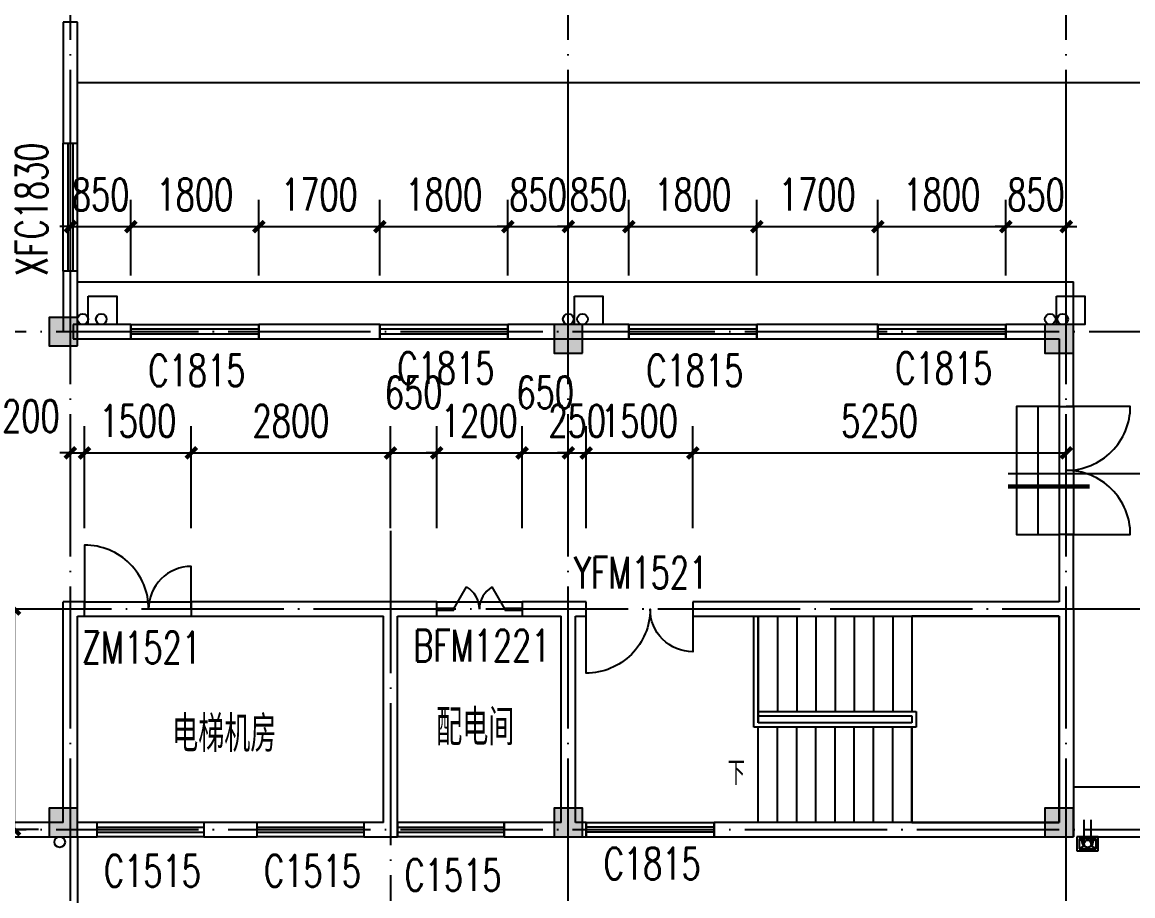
# Model space of a CAD drawing. Extents: x -4747 to 1060961, y -766984 to 396631.
# Drawn here: x 498868 to 514480, y -135358 to -123078 of the extents above; entities that cross this region are included whole.
import ezdxf

# ---------------------------------------------------------------- set-up
doc = ezdxf.new("R2010")
doc.units = 0
doc.header["$LTSCALE"] = 1000
doc.header["$MEASUREMENT"] = 0
doc.linetypes.add('DOTE', pattern=[2.42, 2, -0.2, 0.02, -0.2])
doc.layers.get('0').update_dxf_attribs({"linetype": 'CONTINUOUS'})
doc.layers.get('DEFPOINTS').update_dxf_attribs({"linetype": 'CONTINUOUS'})
for name, color, linetype in [('DIM_IDEN', 3, 'CONTINUOUS'), ('DIM_SYMB', 3, 'CONTINUOUS'), ('DOTE', 1, 'DOTE'), ('PUB_DIM', 3, 'CONTINUOUS'), ('PUB_TEXT', 7, 'CONTINUOUS'), ('STAIR', 2, 'CONTINUOUS'), ('WALL', 6, 'CONTINUOUS'), ('WINDOW', 4, 'CONTINUOUS'), ('WINDOW_TEXT', 7, 'CONTINUOUS'), ('屋面', 4, 'CONTINUOUS'), ('柱', 2, 'CONTINUOUS'), ('雨水管', 2, 'CONTINUOUS')]:
    doc.layers.add(name, color=color, linetype=linetype)
doc.styles.add('_TCH_DIM', font='SIMPLEX', dxfattribs={"bigfont": 'GBCBIG'})
doc.styles.add('_TCH_WINDOW', font='SIMPLEX', dxfattribs={"height": 3.5, "bigfont": 'GBCBIG'})
doc.styles.add('DIM_FONT', font='SIMPLEX', dxfattribs={"width": 0.7, "bigfont": 'GBCBIG'})
doc.styles.get("Standard").update_dxf_attribs({"font": 'gbenor.shx', "bigfont": 'gbcbig.shx'})
doc.dimstyles.new('DIMN150', dxfattribs={"dimscale": 1.5, "dimtxt": 300, "dimasz": 100, "dimexe": 250, "dimexo": 300, "dimgap": 150, "dimtad": 1, "dimdec": 0, "dimzin": 0, "dimtxsty": 'DIM_FONT', "dimblk": 'ARCHTICK', "dimcen": 0.09, "dimclrt": 7, "dimazin": 3, "dimtfac": 1, "dimtdec": 0, "dimtix": 1, "dimtmove": 0, "dimatfit": 3, "dimtolj": 1, "dimtzin": 0})

# ---------------------------------------------------------------- blocks, each defined once
blk = doc.blocks.new('A$C53222BD9')
at = {"layer": 'PUB_TEXT'}
for p, q in [((100, 100), (100, 440)), ((200, 100), (200, 440)), ((0, 200), (0, 0)), ((300, 200), (0, 200)), ((270, 170), (30, 170)), ((30, 170), (30, 30)), ((30, 170), (107, 125)), ((193, 125), (270, 170)), ((270, 30), (270, 170)), ((300, 0), (300, 200)), ((0, 0), (300, 0)), ((30, 30), (107, 75)), ((30, 30), (270, 30)), ((193, 75), (270, 30))]:
    blk.add_line(p, q, dxfattribs=at)
blk.add_circle((150, 100), 50, dxfattribs=at)
blk = doc.blocks.new('A$C4F142EB0')
at = {"layer": '柱'}
h = blk.add_hatch(color=256, dxfattribs=at)
h.paths.add_polyline_path([(21200, 41800), (21200, 42200), (20800, 42200), (20800, 41800)])
h.paths.add_polyline_path([(14300, 41800), (14300, 42200), (13900, 42200), (13900, 41800)])
h.paths.add_polyline_path([(7200, 41800), (7200, 42200), (6800, 42200), (6800, 41800)])
h.paths.add_polyline_path([(400, 41800), (400, 42200), (0, 42200), (0, 41800)])
h.paths.add_polyline_path([(21200, 34900), (21200, 35300), (20800, 35300), (20800, 34900)])
h.paths.add_polyline_path([(14300, 34900), (14300, 35300), (13900, 35300), (13900, 34900)])
h.paths.add_polyline_path([(7200, 34900), (7200, 35300), (6800, 35300), (6800, 34900)])
h.paths.add_polyline_path([(400, 34900), (400, 35300), (0, 35300), (0, 34900)])
h.paths.add_polyline_path([(21200, 27900), (21200, 28300), (20800, 28300), (20800, 27900)])
h.paths.add_polyline_path([(14300, 27900), (14300, 28300), (13900, 28300), (13900, 27900)])
h.paths.add_polyline_path([(7200, 27900), (7200, 28300), (6800, 28300), (6800, 27900)])
h.paths.add_polyline_path([(400, 27900), (400, 28300), (0, 28300), (0, 27900)])
h.paths.add_polyline_path([(21200, 20900), (21200, 21300), (20800, 21300), (20800, 20900)])
h.paths.add_polyline_path([(14300, 20900), (14300, 21300), (13900, 21300), (13900, 20900)])
h.paths.add_polyline_path([(7200, 20800), (7200, 21200), (6800, 21200), (6800, 20800)])
h.paths.add_polyline_path([(400, 20800), (400, 21200), (0, 21200), (0, 20800)])
h.paths.add_polyline_path([(7200, 18000), (7200, 18400), (6800, 18400), (6800, 18000)])
h.paths.add_polyline_path([(400, 18000), (400, 18400), (0, 18400), (0, 18000)])
h.paths.add_polyline_path([(21200, 13900), (21200, 14300), (20800, 14300), (20800, 13900)])
h.paths.add_polyline_path([(14300, 13900), (14300, 14300), (13900, 14300), (13900, 13900)])
h.paths.add_polyline_path([(7200, 13800), (7200, 14200), (6800, 14200), (6800, 13800)])
h.paths.add_polyline_path([(400, 13900), (400, 14300), (0, 14300), (0, 13900)])
h.paths.add_polyline_path([(35200, 6800), (35200, 7200), (34800, 7200), (34800, 6800)])
h.paths.add_polyline_path([(28300, 6800), (28300, 7200), (27900, 7200), (27900, 6800)])
h.paths.add_polyline_path([(21200, 6900), (21200, 7300), (20800, 7300), (20800, 6900)])
h.paths.add_polyline_path([(14300, 6900), (14300, 7300), (13900, 7300), (13900, 6900)])
h.paths.add_polyline_path([(7200, 6900), (7200, 7300), (6800, 7300), (6800, 6900)])
h.paths.add_polyline_path([(400, 6900), (400, 7300), (0, 7300), (0, 6900)])
h.paths.add_polyline_path([(35200, 0), (35200, 400), (34800, 400), (34800, 0)])
h.paths.add_polyline_path([(28300, 0), (28300, 400), (27900, 400), (27900, 0)])
h.paths.add_polyline_path([(21200, 0), (21200, 400), (20800, 400), (20800, 0)])
h.paths.add_polyline_path([(14300, 0), (14300, 400), (13900, 400), (13900, 0)])
h.paths.add_polyline_path([(7200, 0), (7200, 400), (6800, 400), (6800, 0)])
h.paths.add_polyline_path([(400, 0), (400, 400), (0, 400), (0, 0)])
for points in [[(21200, 6900), (21200, 7300), (20800, 7300), (20800, 6900)], [(28300, 6800), (28300, 7200), (27900, 7200), (27900, 6800)], [(35200, 6800), (35200, 7200), (34800, 7200), (34800, 6800)], [(21200, 0), (21200, 400), (20800, 400), (20800, 0)], [(28300, 0), (28300, 400), (27900, 400), (27900, 0)], [(35200, 0), (35200, 400), (34800, 400), (34800, 0)]]:
    blk.add_lwpolyline(points, close=True, dxfattribs=at)
blk = doc.blocks.new('_ARCHTICK')
at = {"color": 0, "linetype": 'BYBLOCK', "const_width": 0.4}
blk.add_lwpolyline([(-0.5, -0.5), (0.5, 0.5)], dxfattribs=at)
blk = doc.blocks.new('*D910')
at = {"layer": 'DEFPOINTS', "color": 0}
for p in [(500395, -125952), (499545, -127088), (500395, -127088)]:
    blk.add_point(p, dxfattribs=at)
at = {"layer": 'PUB_DIM', "color": 0}
for p, q in [((499545, -126638), (499545, -125577)), ((500395, -126638), (500395, -125577)), ((499545, -125952), (499395, -125952)), ((499545, -125952), (500395, -125952)), ((500395, -125952), (500545, -125952))]:
    blk.add_line(p, q, dxfattribs=at)
at = {"layer": 'PUB_DIM', "color": 0, "xscale": 150, "yscale": 150, "zscale": 150}
blk.add_blockref('_ARCHTICK', (499545, -125952), dxfattribs=at)
at = {"layer": 'PUB_DIM', "color": 0, "xscale": 150, "yscale": 150, "zscale": 150, "rotation": 180}
blk.add_blockref('_ARCHTICK', (500395, -125952), dxfattribs=at)
at = {"layer": 'PUB_DIM', "color": 7, "insert": (499970, -125502), "char_height": 450, "attachment_point": 5, "style": 'DIM_FONT'}
blk.add_mtext('\\A1;850', dxfattribs=at)
blk = doc.blocks.new('*D911')
at = {"layer": 'DEFPOINTS', "color": 0}
for p in [(502195, -125952), (500395, -127088), (502195, -127088)]:
    blk.add_point(p, dxfattribs=at)
at = {"layer": 'PUB_DIM', "color": 0}
for p, q in [((500395, -126638), (500395, -125577)), ((502195, -126638), (502195, -125577)), ((500395, -125952), (502195, -125952))]:
    blk.add_line(p, q, dxfattribs=at)
at = {"layer": 'PUB_DIM', "color": 0, "xscale": 150, "yscale": 150, "zscale": 150, "rotation": 180}
blk.add_blockref('_ARCHTICK', (500395, -125952), dxfattribs=at)
at = {"layer": 'PUB_DIM', "color": 0, "xscale": 150, "yscale": 150, "zscale": 150}
blk.add_blockref('_ARCHTICK', (502195, -125952), dxfattribs=at)
at = {"layer": 'PUB_DIM', "color": 7, "insert": (501295, -125502), "char_height": 450, "attachment_point": 5, "style": 'DIM_FONT'}
blk.add_mtext('\\A1;1800', dxfattribs=at)
blk = doc.blocks.new('*D912')
at = {"layer": 'DEFPOINTS', "color": 0}
for p in [(503895, -125952), (502195, -127088), (503895, -127088)]:
    blk.add_point(p, dxfattribs=at)
at = {"layer": 'PUB_DIM', "color": 0}
for p, q in [((502195, -126638), (502195, -125577)), ((503895, -126638), (503895, -125577)), ((502195, -125952), (503895, -125952))]:
    blk.add_line(p, q, dxfattribs=at)
at = {"layer": 'PUB_DIM', "color": 0, "xscale": 150, "yscale": 150, "zscale": 150, "rotation": 180}
blk.add_blockref('_ARCHTICK', (502195, -125952), dxfattribs=at)
at = {"layer": 'PUB_DIM', "color": 0, "xscale": 150, "yscale": 150, "zscale": 150}
blk.add_blockref('_ARCHTICK', (503895, -125952), dxfattribs=at)
at = {"layer": 'PUB_DIM', "color": 7, "insert": (503045, -125502), "char_height": 450, "attachment_point": 5, "style": 'DIM_FONT'}
blk.add_mtext('\\A1;1700', dxfattribs=at)
blk = doc.blocks.new('*D913')
at = {"layer": 'DEFPOINTS', "color": 0}
for p in [(505695, -125952), (503895, -127088), (505695, -127088)]:
    blk.add_point(p, dxfattribs=at)
at = {"layer": 'PUB_DIM', "color": 0}
for p, q in [((503895, -126638), (503895, -125577)), ((505695, -126638), (505695, -125577)), ((503895, -125952), (505695, -125952))]:
    blk.add_line(p, q, dxfattribs=at)
at = {"layer": 'PUB_DIM', "color": 0, "xscale": 150, "yscale": 150, "zscale": 150, "rotation": 180}
blk.add_blockref('_ARCHTICK', (503895, -125952), dxfattribs=at)
at = {"layer": 'PUB_DIM', "color": 0, "xscale": 150, "yscale": 150, "zscale": 150}
blk.add_blockref('_ARCHTICK', (505695, -125952), dxfattribs=at)
at = {"layer": 'PUB_DIM', "color": 7, "insert": (504795, -125502), "char_height": 450, "attachment_point": 5, "style": 'DIM_FONT'}
blk.add_mtext('\\A1;1800', dxfattribs=at)
blk = doc.blocks.new('*D914')
at = {"layer": 'DEFPOINTS', "color": 0}
for p in [(506545, -125952), (505695, -127088), (506545, -127088)]:
    blk.add_point(p, dxfattribs=at)
at = {"layer": 'PUB_DIM', "color": 0}
for p, q in [((505695, -126638), (505695, -125577)), ((506545, -126638), (506545, -125577)), ((505695, -125952), (505545, -125952)), ((505695, -125952), (506545, -125952)), ((506545, -125952), (506695, -125952))]:
    blk.add_line(p, q, dxfattribs=at)
at = {"layer": 'PUB_DIM', "color": 0, "xscale": 150, "yscale": 150, "zscale": 150}
blk.add_blockref('_ARCHTICK', (505695, -125952), dxfattribs=at)
at = {"layer": 'PUB_DIM', "color": 0, "xscale": 150, "yscale": 150, "zscale": 150, "rotation": 180}
blk.add_blockref('_ARCHTICK', (506545, -125952), dxfattribs=at)
at = {"layer": 'PUB_DIM', "color": 7, "insert": (506120, -125502), "char_height": 450, "attachment_point": 5, "style": 'DIM_FONT'}
blk.add_mtext('\\A1;850', dxfattribs=at)
blk = doc.blocks.new('*D915')
at = {"layer": 'DEFPOINTS', "color": 0}
for p in [(507395, -125952), (506545, -127088), (507395, -127088)]:
    blk.add_point(p, dxfattribs=at)
at = {"layer": 'PUB_DIM', "color": 0}
for p, q in [((506545, -126638), (506545, -125577)), ((507395, -126638), (507395, -125577)), ((506545, -125952), (506395, -125952)), ((506545, -125952), (507395, -125952)), ((507395, -125952), (507545, -125952))]:
    blk.add_line(p, q, dxfattribs=at)
at = {"layer": 'PUB_DIM', "color": 0, "xscale": 150, "yscale": 150, "zscale": 150}
blk.add_blockref('_ARCHTICK', (506545, -125952), dxfattribs=at)
at = {"layer": 'PUB_DIM', "color": 0, "xscale": 150, "yscale": 150, "zscale": 150, "rotation": 180}
blk.add_blockref('_ARCHTICK', (507395, -125952), dxfattribs=at)
at = {"layer": 'PUB_DIM', "color": 7, "insert": (506970, -125502), "char_height": 450, "attachment_point": 5, "style": 'DIM_FONT'}
blk.add_mtext('\\A1;850', dxfattribs=at)
blk = doc.blocks.new('*D916')
at = {"layer": 'DEFPOINTS', "color": 0}
for p in [(509195, -125952), (507395, -127088), (509195, -127088)]:
    blk.add_point(p, dxfattribs=at)
at = {"layer": 'PUB_DIM', "color": 0}
for p, q in [((507395, -126638), (507395, -125577)), ((509195, -126638), (509195, -125577)), ((507395, -125952), (509195, -125952))]:
    blk.add_line(p, q, dxfattribs=at)
at = {"layer": 'PUB_DIM', "color": 0, "xscale": 150, "yscale": 150, "zscale": 150, "rotation": 180}
blk.add_blockref('_ARCHTICK', (507395, -125952), dxfattribs=at)
at = {"layer": 'PUB_DIM', "color": 0, "xscale": 150, "yscale": 150, "zscale": 150}
blk.add_blockref('_ARCHTICK', (509195, -125952), dxfattribs=at)
at = {"layer": 'PUB_DIM', "color": 7, "insert": (508295, -125502), "char_height": 450, "attachment_point": 5, "style": 'DIM_FONT'}
blk.add_mtext('\\A1;1800', dxfattribs=at)
blk = doc.blocks.new('*D917')
at = {"layer": 'DEFPOINTS', "color": 0}
for p in [(510895, -125952), (509195, -127088), (510895, -127088)]:
    blk.add_point(p, dxfattribs=at)
at = {"layer": 'PUB_DIM', "color": 0}
for p, q in [((509195, -126638), (509195, -125577)), ((510895, -126638), (510895, -125577)), ((509195, -125952), (510895, -125952))]:
    blk.add_line(p, q, dxfattribs=at)
at = {"layer": 'PUB_DIM', "color": 0, "xscale": 150, "yscale": 150, "zscale": 150, "rotation": 180}
blk.add_blockref('_ARCHTICK', (509195, -125952), dxfattribs=at)
at = {"layer": 'PUB_DIM', "color": 0, "xscale": 150, "yscale": 150, "zscale": 150}
blk.add_blockref('_ARCHTICK', (510895, -125952), dxfattribs=at)
at = {"layer": 'PUB_DIM', "color": 7, "insert": (510045, -125502), "char_height": 450, "attachment_point": 5, "style": 'DIM_FONT'}
blk.add_mtext('\\A1;1700', dxfattribs=at)
blk = doc.blocks.new('*D918')
at = {"layer": 'DEFPOINTS', "color": 0}
for p in [(512695, -125952), (510895, -127088), (512695, -127088)]:
    blk.add_point(p, dxfattribs=at)
at = {"layer": 'PUB_DIM', "color": 0}
for p, q in [((510895, -126638), (510895, -125577)), ((512695, -126638), (512695, -125577)), ((510895, -125952), (512695, -125952))]:
    blk.add_line(p, q, dxfattribs=at)
at = {"layer": 'PUB_DIM', "color": 0, "xscale": 150, "yscale": 150, "zscale": 150, "rotation": 180}
blk.add_blockref('_ARCHTICK', (510895, -125952), dxfattribs=at)
at = {"layer": 'PUB_DIM', "color": 0, "xscale": 150, "yscale": 150, "zscale": 150}
blk.add_blockref('_ARCHTICK', (512695, -125952), dxfattribs=at)
at = {"layer": 'PUB_DIM', "color": 7, "insert": (511795, -125502), "char_height": 450, "attachment_point": 5, "style": 'DIM_FONT'}
blk.add_mtext('\\A1;1800', dxfattribs=at)
blk = doc.blocks.new('*D919')
at = {"layer": 'DEFPOINTS', "color": 0}
for p in [(513545, -125952), (512695, -127088), (513545, -127088)]:
    blk.add_point(p, dxfattribs=at)
at = {"layer": 'PUB_DIM', "color": 0}
for p, q in [((512695, -126638), (512695, -125577)), ((513545, -126638), (513545, -125577)), ((512695, -125952), (512545, -125952)), ((512695, -125952), (513545, -125952)), ((513545, -125952), (513695, -125952))]:
    blk.add_line(p, q, dxfattribs=at)
at = {"layer": 'PUB_DIM', "color": 0, "xscale": 150, "yscale": 150, "zscale": 150}
blk.add_blockref('_ARCHTICK', (512695, -125952), dxfattribs=at)
at = {"layer": 'PUB_DIM', "color": 0, "xscale": 150, "yscale": 150, "zscale": 150, "rotation": 180}
blk.add_blockref('_ARCHTICK', (513545, -125952), dxfattribs=at)
at = {"layer": 'PUB_DIM', "color": 7, "insert": (513120, -125502), "char_height": 450, "attachment_point": 5, "style": 'DIM_FONT'}
blk.add_mtext('\\A1;850', dxfattribs=at)
blk = doc.blocks.new('*D920')
at = {"layer": 'DEFPOINTS', "color": 0}
for p in [(499745, -129133), (499545, -130640), (499745, -130640)]:
    blk.add_point(p, dxfattribs=at)
at = {"layer": 'PUB_DIM', "color": 0}
for p, q in [((499545, -130190), (499545, -128758)), ((499745, -130190), (499745, -128758)), ((499545, -129133), (499395, -129133)), ((499545, -129133), (499745, -129133)), ((499745, -129133), (499895, -129133))]:
    blk.add_line(p, q, dxfattribs=at)
at = {"layer": 'PUB_DIM', "color": 0, "xscale": 150, "yscale": 150, "zscale": 150}
blk.add_blockref('_ARCHTICK', (499545, -129133), dxfattribs=at)
at = {"layer": 'PUB_DIM', "color": 0, "xscale": 150, "yscale": 150, "zscale": 150, "rotation": 180}
blk.add_blockref('_ARCHTICK', (499745, -129133), dxfattribs=at)
at = {"layer": 'PUB_DIM', "color": 7, "insert": (498990, -128616), "char_height": 450, "attachment_point": 5, "style": 'DIM_FONT'}
blk.add_mtext('\\A1;200', dxfattribs=at)
blk = doc.blocks.new('*D921')
at = {"layer": 'DEFPOINTS', "color": 0}
for p in [(501245, -129133), (499745, -130640), (501245, -130640)]:
    blk.add_point(p, dxfattribs=at)
at = {"layer": 'PUB_DIM', "color": 0}
for p, q in [((499745, -130190), (499745, -128758)), ((501245, -130190), (501245, -128758)), ((499745, -129133), (501245, -129133))]:
    blk.add_line(p, q, dxfattribs=at)
at = {"layer": 'PUB_DIM', "color": 0, "xscale": 150, "yscale": 150, "zscale": 150, "rotation": 180}
blk.add_blockref('_ARCHTICK', (499745, -129133), dxfattribs=at)
at = {"layer": 'PUB_DIM', "color": 0, "xscale": 150, "yscale": 150, "zscale": 150}
blk.add_blockref('_ARCHTICK', (501245, -129133), dxfattribs=at)
at = {"layer": 'PUB_DIM', "color": 7, "insert": (500495, -128683), "char_height": 450, "attachment_point": 5, "style": 'DIM_FONT'}
blk.add_mtext('\\A1;1500', dxfattribs=at)
blk = doc.blocks.new('*D922')
at = {"layer": 'DEFPOINTS', "color": 0}
for p in [(504045, -129133), (501245, -130640), (504045, -130640)]:
    blk.add_point(p, dxfattribs=at)
at = {"layer": 'PUB_DIM', "color": 0}
for p, q in [((501245, -130190), (501245, -128758)), ((504045, -130190), (504045, -128758)), ((501245, -129133), (504045, -129133))]:
    blk.add_line(p, q, dxfattribs=at)
at = {"layer": 'PUB_DIM', "color": 0, "xscale": 150, "yscale": 150, "zscale": 150, "rotation": 180}
blk.add_blockref('_ARCHTICK', (501245, -129133), dxfattribs=at)
at = {"layer": 'PUB_DIM', "color": 0, "xscale": 150, "yscale": 150, "zscale": 150}
blk.add_blockref('_ARCHTICK', (504045, -129133), dxfattribs=at)
at = {"layer": 'PUB_DIM', "color": 7, "insert": (502645, -128683), "char_height": 450, "attachment_point": 5, "style": 'DIM_FONT'}
blk.add_mtext('\\A1;2800', dxfattribs=at)
blk = doc.blocks.new('*D923')
at = {"layer": 'DEFPOINTS', "color": 0}
for p in [(504695, -129133), (504045, -130640), (504695, -130640)]:
    blk.add_point(p, dxfattribs=at)
at = {"layer": 'PUB_DIM', "color": 0}
for p, q in [((504045, -130190), (504045, -128758)), ((504695, -130190), (504695, -128758)), ((504045, -129133), (504695, -129133))]:
    blk.add_line(p, q, dxfattribs=at)
at = {"layer": 'PUB_DIM', "color": 0, "xscale": 150, "yscale": 150, "zscale": 150, "rotation": 180}
blk.add_blockref('_ARCHTICK', (504045, -129133), dxfattribs=at)
at = {"layer": 'PUB_DIM', "color": 0, "xscale": 150, "yscale": 150, "zscale": 150}
blk.add_blockref('_ARCHTICK', (504695, -129133), dxfattribs=at)
at = {"layer": 'PUB_DIM', "color": 7, "insert": (504370, -128282), "char_height": 450, "attachment_point": 5, "style": 'DIM_FONT'}
blk.add_mtext('\\A1;650', dxfattribs=at)
blk = doc.blocks.new('*D924')
at = {"layer": 'DEFPOINTS', "color": 0}
for p in [(505895, -129133), (504695, -130640), (505895, -130640)]:
    blk.add_point(p, dxfattribs=at)
at = {"layer": 'PUB_DIM', "color": 0}
for p, q in [((504695, -130190), (504695, -128758)), ((505895, -130190), (505895, -128758)), ((504695, -129133), (504545, -129133)), ((504695, -129133), (505895, -129133)), ((505895, -129133), (506045, -129133))]:
    blk.add_line(p, q, dxfattribs=at)
at = {"layer": 'PUB_DIM', "color": 0, "xscale": 150, "yscale": 150, "zscale": 150}
blk.add_blockref('_ARCHTICK', (504695, -129133), dxfattribs=at)
at = {"layer": 'PUB_DIM', "color": 0, "xscale": 150, "yscale": 150, "zscale": 150, "rotation": 180}
blk.add_blockref('_ARCHTICK', (505895, -129133), dxfattribs=at)
at = {"layer": 'PUB_DIM', "color": 7, "insert": (505295, -128683), "char_height": 450, "attachment_point": 5, "style": 'DIM_FONT'}
blk.add_mtext('\\A1;1200', dxfattribs=at)
blk = doc.blocks.new('*D925')
at = {"layer": 'DEFPOINTS', "color": 0}
for p in [(506545, -129133), (505895, -130640), (506545, -130640)]:
    blk.add_point(p, dxfattribs=at)
at = {"layer": 'PUB_DIM', "color": 0}
for p, q in [((505895, -130190), (505895, -128758)), ((506545, -130190), (506545, -128758)), ((505895, -129133), (506545, -129133))]:
    blk.add_line(p, q, dxfattribs=at)
at = {"layer": 'PUB_DIM', "color": 0, "xscale": 150, "yscale": 150, "zscale": 150, "rotation": 180}
blk.add_blockref('_ARCHTICK', (505895, -129133), dxfattribs=at)
at = {"layer": 'PUB_DIM', "color": 0, "xscale": 150, "yscale": 150, "zscale": 150}
blk.add_blockref('_ARCHTICK', (506545, -129133), dxfattribs=at)
at = {"layer": 'PUB_DIM', "color": 7, "insert": (506220, -128282), "char_height": 450, "attachment_point": 5, "style": 'DIM_FONT'}
blk.add_mtext('\\A1;650', dxfattribs=at)
blk = doc.blocks.new('*D926')
at = {"layer": 'DEFPOINTS', "color": 0}
for p in [(506795, -129133), (506545, -130640), (506795, -130640)]:
    blk.add_point(p, dxfattribs=at)
at = {"layer": 'PUB_DIM', "color": 0}
for p, q in [((506545, -130190), (506545, -128758)), ((506795, -130190), (506795, -128758)), ((506545, -129133), (506395, -129133)), ((506545, -129133), (506795, -129133)), ((506795, -129133), (506945, -129133))]:
    blk.add_line(p, q, dxfattribs=at)
at = {"layer": 'PUB_DIM', "color": 0, "xscale": 150, "yscale": 150, "zscale": 150}
blk.add_blockref('_ARCHTICK', (506545, -129133), dxfattribs=at)
at = {"layer": 'PUB_DIM', "color": 0, "xscale": 150, "yscale": 150, "zscale": 150, "rotation": 180}
blk.add_blockref('_ARCHTICK', (506795, -129133), dxfattribs=at)
at = {"layer": 'PUB_DIM', "color": 7, "insert": (506670, -128683), "char_height": 450, "attachment_point": 5, "style": 'DIM_FONT'}
blk.add_mtext('\\A1;250', dxfattribs=at)
blk = doc.blocks.new('*D927')
at = {"layer": 'DEFPOINTS', "color": 0}
for p in [(508295, -129133), (506795, -130640), (508295, -130640)]:
    blk.add_point(p, dxfattribs=at)
at = {"layer": 'PUB_DIM', "color": 0}
for p, q in [((506795, -130190), (506795, -128758)), ((508295, -130190), (508295, -128758)), ((506795, -129133), (508295, -129133))]:
    blk.add_line(p, q, dxfattribs=at)
at = {"layer": 'PUB_DIM', "color": 0, "xscale": 150, "yscale": 150, "zscale": 150, "rotation": 180}
blk.add_blockref('_ARCHTICK', (506795, -129133), dxfattribs=at)
at = {"layer": 'PUB_DIM', "color": 0, "xscale": 150, "yscale": 150, "zscale": 150}
blk.add_blockref('_ARCHTICK', (508295, -129133), dxfattribs=at)
at = {"layer": 'PUB_DIM', "color": 7, "insert": (507545, -128683), "char_height": 450, "attachment_point": 5, "style": 'DIM_FONT'}
blk.add_mtext('\\A1;1500', dxfattribs=at)
blk = doc.blocks.new('*D928')
at = {"layer": 'DEFPOINTS', "color": 0}
for p in [(513545, -129133), (508295, -130640), (513545, -130640)]:
    blk.add_point(p, dxfattribs=at)
at = {"layer": 'PUB_DIM', "color": 0}
for p, q in [((508295, -130190), (508295, -128758)), ((513545, -130190), (513545, -128758)), ((508295, -129133), (513545, -129133))]:
    blk.add_line(p, q, dxfattribs=at)
at = {"layer": 'PUB_DIM', "color": 0, "xscale": 150, "yscale": 150, "zscale": 150, "rotation": 180}
blk.add_blockref('_ARCHTICK', (508295, -129133), dxfattribs=at)
at = {"layer": 'PUB_DIM', "color": 0, "xscale": 150, "yscale": 150, "zscale": 150}
blk.add_blockref('_ARCHTICK', (513545, -129133), dxfattribs=at)
at = {"layer": 'PUB_DIM', "color": 7, "insert": (510920, -128683), "char_height": 450, "attachment_point": 5, "style": 'DIM_FONT'}
blk.add_mtext('\\A1;5250', dxfattribs=at)
blk = doc.blocks.new('*D1093')
at = {"layer": 'DEFPOINTS', "color": 0}
for p in [(498760, -131328), (499545, -131328), (499545, -134428)]:
    blk.add_point(p, dxfattribs=at)
at = {"layer": 'PUB_DIM', "color": 0}
for p, q in [((499095, -131328), (498385, -131328)), ((498760, -134428), (498760, -131328)), ((499095, -134428), (498385, -134428))]:
    blk.add_line(p, q, dxfattribs=at)
at = {"layer": 'PUB_DIM', "color": 0, "xscale": 150, "yscale": 150, "zscale": 150}
for p, rotation in [((498760, -131328), 90), ((498760, -134428), 270)]:
    blk.add_blockref('_ARCHTICK', p, dxfattribs=dict(at, rotation=rotation))
at = {"layer": 'PUB_DIM', "color": 7, "insert": (498310, -132878), "char_height": 450, "attachment_point": 5, "rotation": 90, "style": 'DIM_FONT'}
blk.add_mtext('\\A1;3100', dxfattribs=at)
blk = doc.blocks.new('$WINLIB2D$00000001')
at = {"color": 0}
for points in [[(-0.5, 0.5), (-0.5, -0.5)], [(-0.5, 0.5), (0.5, 0.5)], [(0.5, -0.5), (0.5, 0.5)], [(0.5, 0.1667), (-0.5, 0.1667)], [(0.5, -0.1667), (-0.5, -0.1667)], [(-0.5, -0.5), (0.5, -0.5)]]:
    blk.add_lwpolyline(points, dxfattribs=at)
blk = doc.blocks.new('$DORLIB2D$00000018')
for p, q in [((-0.299, 0.002), (-0.15, 0.26)), ((0.299, 0.002), (0.15, 0.26)), ((-0.5, 0.011), (-0.299, 0.011)), ((-0.299, 0.011), (-0.299, -0.011)), ((0.299, 0.011), (0.5, 0.011)), ((0.299, 0.011), (0.299, -0.011)), ((-0.5, -0.011), (-0.299, -0.011)), ((0.299, -0.011), (0.5, -0.011))]:
    blk.add_line(p, q)
for centre, start, end in [((-0.3, 0), 0, 60), ((0.3, 0), 120, 180)]:
    blk.add_arc(centre, 0.3, start, end)

msp = doc.modelspace()

# ---------------------------------------------------------------- linework, layer by layer
at = {"layer": 'DIM_IDEN'}
msp.add_line((512726.2, -129423.5), (514849.9, -129423.5), dxfattribs=at)
at = {"layer": 'DIM_IDEN', "const_width": 60}
msp.add_lwpolyline([(512726.2, -129603.5), (513873.1, -129603.5)], dxfattribs=at)
at = {"layer": 'DIM_SYMB'}
msp.add_lwpolyline([(509079.9, -133628.4, 0, 0, 0), (512409.9, -133628.4, 0, 0, 0), (512409.9, -132128.4, 0, 0, 0), (509649.9, -132128.4, 80, 0, 0), (509349.9, -132128.4, 0, 0, 0)], format="xyseb", dxfattribs=at)
at = {"layer": 'DOTE'}
for p, q in [((499544.9, -135428.4), (499544.9, -91428.4)), ((506544.9, -135428.4), (506544.9, -91428.4)), ((513544.9, -135428.4), (513544.9, -91428.4)), ((475144.9, -127428.4), (579844.9, -127428.4)), ((504044.9, -130228.4), (504044.9, -135428.4)), ((514644.9, -131328.4), (498544.9, -131328.4)), ((475144.9, -134428.4), (579844.9, -134428.4))]:
    msp.add_line(p, q, dxfattribs=at)
at = {"layer": 'STAIR'}
for p, q in [((509154.9, -132988.4), (509154.9, -131428.4)), ((509154.9, -131428.4), (509214.9, -131428.4)), ((509214.9, -131428.4), (511374.9, -131428.4)), ((509214.9, -131428.4), (509214.9, -132768.4)), ((509214.9, -132928.4), (509214.9, -131428.4)), ((509484.9, -131428.4), (509484.9, -132768.4)), ((509754.9, -131428.4), (509754.9, -132768.4)), ((510024.9, -131428.4), (510024.9, -132768.4)), ((510294.9, -131428.4), (510294.9, -132768.4)), ((510564.9, -131428.4), (510564.9, -132768.4)), ((510834.9, -131428.4), (510834.9, -132768.4)), ((511104.9, -131428.4), (511104.9, -132768.4)), ((511374.9, -131428.4), (511374.9, -132768.4)), ((513444.9, -131428.4), (511374.9, -131428.4)), ((511374.9, -131428.4), (511374.9, -132768.4)), ((513444.9, -134328.4), (513444.9, -131428.4)), ((509214.9, -132768.4), (509214.9, -132828.4)), ((509214.9, -132768.4), (511434.9, -132768.4)), ((509214.9, -132768.4), (509214.9, -132828.4)), ((509214.9, -132828.4), (511374.9, -132828.4)), ((509214.9, -132828.4), (511374.9, -132828.4)), ((509214.9, -132828.4), (509214.9, -132928.4)), ((511374.9, -132828.4), (511374.9, -132928.4)), ((511374.9, -132828.4), (511374.9, -132928.4)), ((511434.9, -132768.4), (511434.9, -132988.4)), ((511434.9, -132988.4), (509154.9, -132988.4)), ((511374.9, -132928.4), (509214.9, -132928.4)), ((511374.9, -132928.4), (509214.9, -132928.4)), ((509214.9, -134328.4), (509214.9, -132988.4)), ((509484.9, -134328.4), (509484.9, -132988.4)), ((509754.9, -134328.4), (509754.9, -132988.4)), ((510024.9, -134328.4), (510024.9, -132988.4)), ((510294.9, -134328.4), (510294.9, -132988.4)), ((510564.9, -134328.4), (510564.9, -132988.4)), ((510834.9, -134328.4), (510834.9, -132988.4)), ((511104.9, -134328.4), (511104.9, -132988.4)), ((511374.9, -134328.4), (511374.9, -132988.4)), ((511374.9, -132988.4), (511374.9, -134328.4)), ((511374.9, -134328.4), (509214.9, -134328.4)), ((511374.9, -134328.4), (513444.9, -134328.4))]:
    msp.add_line(p, q, dxfattribs=at)
for points in [[(513144.9, -128478.4), (512844.9, -128478.4), (512844.9, -130278.4), (513144.9, -130278.4)], [(513444.9, -128478.4), (513144.9, -128478.4), (513144.9, -130278.4), (513444.9, -130278.4)]]:
    msp.add_lwpolyline(points, dxfattribs=at)
at = {"layer": 'WALL'}
for p, q in [((499644.9, -123078.4), (499444.9, -123078.4)), ((499444.9, -123078.4), (499444.9, -124778.4)), ((499644.9, -124778.4), (499644.9, -123078.4)), ((499444.9, -124778.4), (499644.9, -124778.4)), ((499644.9, -126578.4), (499444.9, -126578.4)), ((499444.9, -126578.4), (499444.9, -127428.4)), ((499644.9, -127428.4), (499644.9, -126578.4)), ((500394.9, -127328.4), (499585.5, -127328.4)), ((499585.5, -127328.4), (499585.5, -127528.4)), ((500394.9, -127528.4), (500394.9, -127328.4)), ((503894.9, -127328.4), (502194.9, -127328.4)), ((502194.9, -127328.4), (502194.9, -127528.4)), ((503894.9, -127528.4), (503894.9, -127328.4)), ((507394.9, -127328.4), (505694.9, -127328.4)), ((505694.9, -127328.4), (505694.9, -127528.4)), ((507394.9, -127528.4), (507394.9, -127328.4)), ((510894.9, -127328.4), (509194.9, -127328.4)), ((509194.9, -127328.4), (509194.9, -127528.4)), ((510894.9, -127528.4), (510894.9, -127328.4)), ((513644.9, -127328.4), (512694.9, -127328.4)), ((512694.9, -127328.4), (512694.9, -127528.4)), ((513644.9, -128478.4), (513644.9, -127328.4)), ((499444.9, -127428.4), (499644.9, -127428.4)), ((499585.5, -127528.4), (500394.9, -127528.4)), ((502194.9, -127528.4), (503894.9, -127528.4)), ((505694.9, -127528.4), (507394.9, -127528.4)), ((509194.9, -127528.4), (510894.9, -127528.4)), ((512694.9, -127528.4), (513444.9, -127528.4)), ((513444.9, -127528.4), (513444.9, -128478.4)), ((513444.9, -128478.4), (513644.9, -128478.4)), ((513644.9, -130278.4), (513444.9, -130278.4)), ((513444.9, -130278.4), (513444.9, -131228.4)), ((513644.9, -131328.4), (513644.9, -130278.4)), ((499444.9, -134328.4), (499444.9, -131228.4)), ((499744.9, -131228.4), (499444.9, -131228.4)), ((499744.9, -131428.4), (499744.9, -131228.4)), ((504045.8, -131228.4), (501244.9, -131228.4)), ((501244.9, -131228.4), (501244.9, -131428.4)), ((504694.9, -131228.4), (504044.9, -131228.4)), ((504694.9, -131428.4), (504694.9, -131228.4)), ((506544.9, -131228.4), (505894.9, -131228.4)), ((505894.9, -131228.4), (505894.9, -131428.4)), ((506794.9, -131228.4), (506544.9, -131228.4)), ((506794.9, -131428.4), (506794.9, -131228.4)), ((513444.9, -131228.4), (508294.9, -131228.4)), ((508294.9, -131228.4), (508294.9, -131428.4)), ((499644.9, -134328.4), (499644.9, -131428.4)), ((499644.9, -131428.4), (499744.9, -131428.4)), ((501244.9, -131428.4), (503944.9, -131428.4)), ((503944.9, -134328.4), (503944.9, -131428.4)), ((504144.9, -131428.4), (504694.9, -131428.4)), ((504144.9, -134328.4), (504144.9, -131428.4)), ((505894.9, -131428.4), (506444.9, -131428.4)), ((506444.9, -134328.4), (506444.9, -131428.4)), ((506644.9, -134328.4), (506644.9, -131428.4)), ((506644.9, -131428.4), (506794.9, -131428.4)), ((508294.9, -131428.4), (513444.9, -131428.4)), ((513444.9, -131428.4), (513444.9, -134328.4)), ((513644.9, -131328.4), (513644.9, -134528.4)), ((499444.9, -134328.4), (498694.9, -134328.4)), ((499919.9, -134328.4), (499644.9, -134328.4)), ((499919.9, -134528.4), (499919.9, -134328.4)), ((502169.9, -134328.4), (501419.9, -134328.4)), ((501419.9, -134328.4), (501419.9, -134528.4)), ((502169.9, -134528.4), (502169.9, -134328.4)), ((503944.9, -134328.4), (503669.9, -134328.4)), ((503669.9, -134328.4), (503669.9, -134528.4)), ((504144.9, -134528.4), (504144.9, -134328.4)), ((506444.9, -134328.4), (505644.9, -134328.4)), ((505644.9, -134328.4), (505644.9, -134528.4)), ((506794.9, -134328.4), (506644.9, -134328.4)), ((506794.9, -134528.4), (506794.9, -134328.4)), ((513444.9, -134328.4), (508594.9, -134328.4)), ((508594.9, -134328.4), (508594.9, -134528.4)), ((498694.9, -134528.4), (499544.9, -134528.4)), ((499544.9, -134528.4), (499919.9, -134528.4)), ((501419.9, -134528.4), (502169.9, -134528.4)), ((503669.9, -134528.4), (504044.9, -134528.4)), ((504044.9, -134528.4), (504144.9, -134528.4)), ((505644.9, -134528.4), (506544.9, -134528.4)), ((506544.9, -134528.4), (506794.9, -134528.4)), ((508594.9, -134528.4), (513644.9, -134528.4))]:
    msp.add_line(p, q, dxfattribs=at)
at = {"layer": 'WINDOW'}
for p, q in [((513444.9, -128478.4), (513444.9, -130278.4)), ((513644.9, -128478.4), (513644.9, -130278.4)), ((499744.9, -131228.4), (501244.9, -131228.4)), ((504694.9, -131228.4), (505894.9, -131228.4)), ((499744.9, -131428.4), (501244.9, -131428.4)), ((504694.9, -131428.4), (505894.9, -131428.4))]:
    msp.add_line(p, q, dxfattribs=at)
at = {"layer": 'WINDOW', "extrusion": (1.8191e-30, -1.22465e-16, -1)}
msp.add_lwpolyline([(-513544.9, -130278.4), (-514444.9, -130278.4, -0.4142136), (-513544.9, -129378.4, -0.4142136), (-514444.9, -128478.4), (-513544.9, -128478.4)], format="xyb", dxfattribs=at)
at = {"layer": 'WINDOW', "extrusion": (1.22465e-16, -7.4988e-33, -1)}
msp.add_lwpolyline([(-501244.9, -131328.4), (-501244.9, -130728.4, -0.4142136), (-500644.9, -131328.4, -0.4142136), (-499744.9, -130428.4), (-499744.9, -131328.4)], format="xyb", dxfattribs=at)
at = {"layer": 'WINDOW', "extrusion": (0, 0, -1)}
msp.add_lwpolyline([(-508294.9, -131328.4), (-508294.9, -131928.4, 0.4142136), (-507694.9, -131328.4, 0.4142136), (-506794.9, -132228.4), (-506794.9, -131328.4)], format="xyb", dxfattribs=at)
at = {"layer": '屋面'}
for points in [[(527544.9, -123928.4), (499644.9, -123928.4)], [(499644.9, -126728.4), (513644.9, -126728.4)], [(513644.9, -127328.4), (513644.9, -126728.4)], [(513644.9, -133828.4), (527544.9, -133828.4)], [(499644.9, -134528.4), (499644.9, -136901)], [(513794.9, -134428.4), (527644.9, -134428.4)], [(513794.9, -134528.4), (527644.9, -134528.4)]]:
    msp.add_lwpolyline(points, dxfattribs=at)
at = {"layer": '雨水管'}
for points in [[(499796.5, -126928.4), (500196.5, -126928.4), (500196.5, -127328.4), (499796.5, -127328.4), (499796.5, -126928.4)], [(506632, -126928.4), (507032, -126928.4), (507032, -127328.4), (506632, -127328.4), (506632, -126928.4)], [(513405.9, -126928.4), (513805.9, -126928.4), (513805.9, -127328.4), (513405.9, -127328.4), (513405.9, -126928.4)]]:
    msp.add_lwpolyline(points, dxfattribs=at)
for centre in [(499719.9, -127253.4), (499980, -127253.4), (506544.9, -127253.4), (506744.9, -127253.4), (513318, -127253.4), (513494.9, -127253.4), (499394.9, -134603.4), (513844.9, -134603.4)]:
    msp.add_circle(centre, 75, dxfattribs=at)

# ---------------------------------------------------------------- block references
at = {"layer": 'WINDOW'}
ref = msp.add_blockref('$WINLIB2D$00000001', (499544.9, -125678.4), dxfattribs=dict(at, xscale=1800, yscale=-200, zscale=1800, rotation=90))
ref.add_attrib('A', 'XFC1830', (499223.2, -126645.9), dxfattribs={"layer": 'WINDOW_TEXT', "height": 446.25, "rotation": 90, "style": '_TCH_WINDOW', "width": 0.705882})
ref = msp.add_blockref('$WINLIB2D$00000001', (501294.9, -127428.4), dxfattribs=dict(at, xscale=1800, yscale=200, zscale=1800))
ref.add_attrib('A', 'C1815', (500642.4, -128196.4), dxfattribs={"layer": 'WINDOW_TEXT', "height": 446.25, "style": '_TCH_WINDOW', "width": 0.705882})
ref = msp.add_blockref('$WINLIB2D$00000001', (504794.9, -127428.4), dxfattribs=dict(at, xscale=1800, yscale=200, zscale=1800))
ref.add_attrib('A', 'C1815', (504142.4, -128164.1), dxfattribs={"layer": 'WINDOW_TEXT', "height": 446.25, "style": '_TCH_WINDOW', "width": 0.705882})
ref = msp.add_blockref('$WINLIB2D$00000001', (508294.9, -127428.4), dxfattribs=dict(at, xscale=1800, yscale=200, zscale=1800))
ref.add_attrib('A', 'C1815', (507642.4, -128196.4), dxfattribs={"layer": 'WINDOW_TEXT', "height": 446.25, "style": '_TCH_WINDOW', "width": 0.705882})
ref = msp.add_blockref('$WINLIB2D$00000001', (511794.9, -127428.4), dxfattribs=dict(at, xscale=1800, yscale=200, zscale=1800))
ref.add_attrib('A', 'C1815', (511142.4, -128164.1), dxfattribs={"layer": 'WINDOW_TEXT', "height": 446.25, "style": '_TCH_WINDOW', "width": 0.705882})
ref = msp.add_blockref('$DORLIB2D$00000018', (505294.9, -131328.4), dxfattribs=dict(at, xscale=1200, yscale=1200, zscale=1200))
ref.add_attrib('A', 'BFM1221', (504364.9, -132064.1), dxfattribs={"layer": 'WINDOW_TEXT', "height": 446.25, "style": '_TCH_WINDOW', "width": 0.705882})
ref = msp.add_blockref('$WINLIB2D$00000001', (500669.9, -134428.4), dxfattribs=dict(at, xscale=1500, yscale=-200, zscale=1500, rotation=180))
ref.add_attrib('A', 'C1515', (500017.4, -135230.7), dxfattribs={"layer": 'WINDOW_TEXT', "height": 446.25, "style": '_TCH_WINDOW', "width": 0.705882})
ref = msp.add_blockref('$WINLIB2D$00000001', (502919.9, -134428.4), dxfattribs=dict(at, xscale=1500, yscale=-200, zscale=1500, rotation=180))
ref.add_attrib('A', 'C1515', (502267.4, -135230.7), dxfattribs={"layer": 'WINDOW_TEXT', "height": 446.25, "style": '_TCH_WINDOW', "width": 0.705882})
ref = msp.add_blockref('$WINLIB2D$00000001', (504894.9, -134428.4), dxfattribs=dict(at, xscale=1500, yscale=200, zscale=1500, rotation=180))
ref.add_attrib('A', 'C1515', (504242.4, -135288.3), dxfattribs={"layer": 'WINDOW_TEXT', "height": 446.25, "style": '_TCH_WINDOW', "width": 0.705882})
ref = msp.add_blockref('$WINLIB2D$00000001', (507694.9, -134428.4), dxfattribs=dict(at, xscale=-1800, yscale=-200, zscale=-1800, rotation=180))
ref.add_attrib('A', 'C1815', (507042.4, -135128.9), dxfattribs={"layer": 'WINDOW_TEXT', "height": 446.25, "style": '_TCH_WINDOW', "width": 0.705882})
at = {"layer": '柱'}
msp.add_blockref('A$C4F142EB0', (478444.9, -134528.4), dxfattribs=at)
at = {"layer": '雨水管'}
msp.add_blockref('A$C53222BD9', (513694.9, -134728.4), dxfattribs=at)

# ---------------------------------------------------------------- texts
at = {"layer": 'PUB_TEXT'}
for s, p in [('配电间', (504687.9, -133243.9)), ('电梯机房', (500976.1, -133336.8))]:
    msp.add_text(s, height=508.64, dxfattribs=at).set_placement(p)
at = {"layer": 'PUB_TEXT', "style": '_TCH_DIM'}
msp.add_text('下', height=337.6, dxfattribs=at).set_placement((508785, -133803.4))
at = {"layer": 'WINDOW_TEXT', "style": '_TCH_WINDOW', "width": 0.705882}
for s, p in [('YFM1521', (506622.4, -131039.1)), ('ZM1521', (499707.4, -132090.9))]:
    msp.add_text(s, height=446.25, dxfattribs=at).set_placement(p)

# ---------------------------------------------------------------- dimensions: what is measured, and where the dimension line sits
at = {"layer": 'PUB_DIM'}
for p1, p2, distance, picture, middle in [((499544.9, -127088), (500394.9, -127088), 1136.2, '*D910', (499969.9, -125501.9)), ((500394.9, -127088), (502194.9, -127088), 1136.2, '*D911', (501294.9, -125501.9)), ((502194.9, -127088), (503894.9, -127088), 1136.2, '*D912', (503044.9, -125501.9)), ((503894.9, -127088), (505694.9, -127088), 1136.2, '*D913', (504794.9, -125501.9)), ((505694.9, -127088), (506544.9, -127088), 1136.2, '*D914', (506119.9, -125501.9)), ((506544.9, -127088), (507394.9, -127088), 1136.2, '*D915', (506969.9, -125501.9)), ((507394.9, -127088), (509194.9, -127088), 1136.2, '*D916', (508294.9, -125501.9)), ((509194.9, -127088), (510894.9, -127088), 1136.2, '*D917', (510044.9, -125501.9)), ((510894.9, -127088), (512694.9, -127088), 1136.2, '*D918', (511794.9, -125501.9)), ((512694.9, -127088), (513544.9, -127088), 1136.2, '*D919', (513119.9, -125501.9)), ((499744.9, -130640), (501244.9, -130640), 1506.8, '*D921', (500494.9, -128683.2)), ((501244.9, -130640), (504044.9, -130640), 1506.8, '*D922', (502644.9, -128683.2)), ((504694.9, -130640), (505894.9, -130640), 1506.8, '*D924', (505294.9, -128683.2)), ((506544.9, -130640), (506794.9, -130640), 1506.8, '*D926', (506669.9, -128683.2)), ((506794.9, -130640), (508294.9, -130640), 1506.8, '*D927', (507544.9, -128683.2)), ((508294.9, -130640), (513544.9, -130640), 1506.8, '*D928', (510919.9, -128683.2)), ((499544.9, -134428.4), (499544.9, -131328.4), 784.6, '*D1093', (498310.3, -132878.4))]:
    dim = msp.add_aligned_dim(p1=p1, p2=p2, distance=distance, dimstyle='DIMN150', dxfattribs=at)
    dim.commit()
    dim.dimension.update_dxf_attribs({"geometry": picture, "text_midpoint": middle})
for base, p1, p2, picture, middle in [((504694.9, -129133.2), (504044.9, -130640), (504694.9, -130640), '*D923', (504369.9, -128282)), ((506544.9, -129133.2), (505894.9, -130640), (506544.9, -130640), '*D925', (506219.9, -128282)), ((499744.9, -129133.2), (499544.9, -130640), (499744.9, -130640), '*D920', (498989.9, -128615.7))]:
    dim = msp.add_linear_dim(base=base, p1=p1, p2=p2, angle=0, dimstyle='DIMN150', dxfattribs=at)
    dim.commit()
    dim.dimension.update_dxf_attribs({"geometry": picture, "text_midpoint": middle, "dimtype": 129})

doc.saveas('drawing.dxf')
